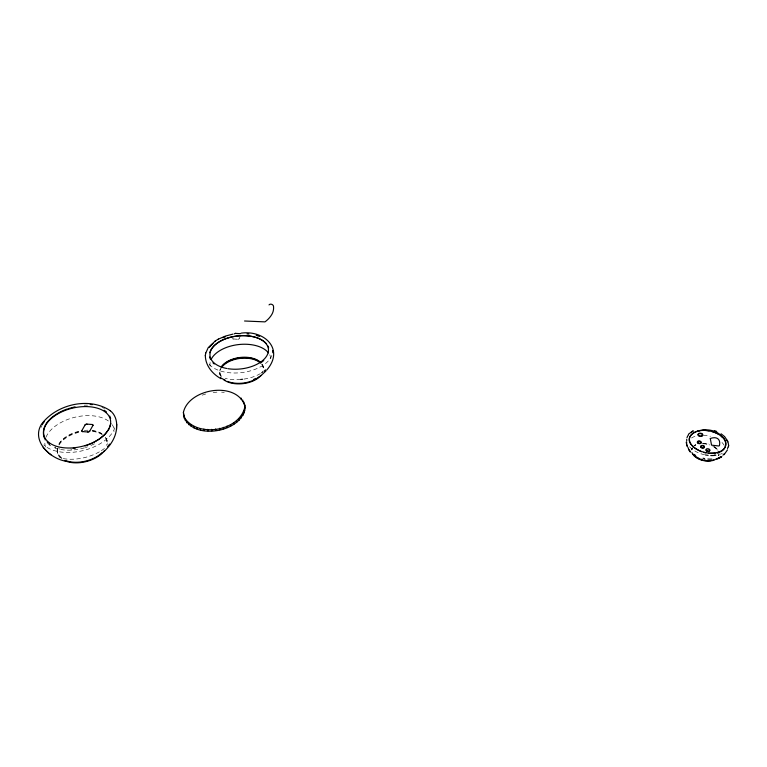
<?xml version="1.0" encoding="UTF-8"?>
<svg xmlns="http://www.w3.org/2000/svg" width="767" height="767" viewBox="0 0 767 767"><rect width="100%" height="100%" fill="white"/><g stroke="black" fill="none" stroke-linecap="round" stroke-linejoin="round"><path stroke-width="0.58" stroke-dasharray="3.83 2.88" d="M691.834 448.973L691.776 449.27A13.873 8.37 11.9 0 1 692.16 448.292M219.87 370.49L220.024 369.962M239.151 338.63L239.064 338.822A1.112 0.614 -6.5 0 1 237.962 339.273L237.626 339.254M239.083 338.793L240.407 335.745M94.456 443.834L89.576 446.078M85.425 447.545L87.524 446.845M202.181 395.158L205.738 393.989M84.37 447.89C74.063 450.747 62.511 451.495 52.578 446.893M213.168 392.464L216.936 392.138M233.369 338.985L232.89 338.928A1.112 0.614 -6.6 0 1 232.382 338.496M233.082 338.966L237.914 339.273M221.577 392.148L224.3 392.34M47.573 443.403L51.667 446.356M262.659 365.36L262.381 364.891A21.773 12.56 -6.8 0 1 263.177 367.939M49.404 443.7L49.845 445.282M57.304 452.233L57.458 452.789M55.291 446.624L55.732 448.216M58.81 447.612L59.241 449.213M70.938 448.532L71.36 450.124M106.881 440.162L107.016 440.718M219.822 373.702L219.899 374.229M718.804 454.802A13.729 8.284 11.9 0 1 718.449 455.79M691.863 449.721A13.729 8.284 11.9 0 1 692.419 447.727M694.729 445.253A13.729 8.284 11.9 0 1 695.851 444.62M701.594 443.268A13.729 8.284 11.9 0 1 708.267 443.997M714.25 446.624A13.729 8.284 11.9 0 1 718.085 450.545M722.313 453.364A21.035 12.56 11.6 0 1 720.347 454.198M704.614 454.773A21.035 12.56 11.6 0 1 688.862 445.771M691.661 450.008A13.873 8.37 11.9 0 1 692.217 447.986M693.589 446.231A13.873 8.37 11.9 0 1 695.679 444.841M703.147 443.46A13.873 8.37 11.9 0 1 709.868 444.716M714.278 446.873A13.873 8.37 11.9 0 1 718.161 450.843M719.024 454.093A13.873 8.37 11.9 0 1 718.88 455.138L718.813 455.435A13.873 8.37 11.9 0 0 718.957 454.39M691.489 438.015A19.252 11.553 11.8 0 1 696.781 435.848M703.377 435.244A19.252 11.553 11.8 0 1 710.405 436.27M721.968 442.492A19.252 11.553 11.8 0 1 724.192 445.368M694.49 445.79A13.873 8.37 11.9 0 1 695.621 445.148M703.09 443.767A13.873 8.37 11.9 0 1 709.801 445.013M712.85 446.356A13.873 8.37 11.9 0 1 718.094 451.14M263.119 371.842A30.603 17.468 -6.7 0 1 261.307 373.059M260.349 373.634A30.603 17.468 -6.7 0 1 242.631 379.272M240.675 379.473A30.603 17.468 -6.7 0 1 225.105 378.332M210.139 366.262A30.603 17.468 -6.7 0 1 210.263 361.842M269.696 354.795A30.603 17.468 -6.7 0 1 270.866 359.023M271.901 355.409A33.518 18.935 -6.7 0 1 241.663 372.599A33.518 18.935 -6.7 0 1 208.125 362.983M262.621 371.132A21.773 12.56 -6.8 0 1 261.835 372.724M221.289 376.118A21.773 12.56 -6.8 0 1 220.56 368.371M221.145 376.712A22.003 12.703 -6.8 0 1 220.417 368.879M261.758 363.932A22.003 12.703 -6.8 0 1 263.464 368.448L263.522 368.975A21.994 12.703 -6.8 0 0 261.815 364.45M220.388 375.772A21.994 12.703 -6.8 0 1 220.484 369.406M104.465 448.465A35.512 20.747 -13.5 0 1 100.256 451.312M99.346 451.84A35.512 20.747 -13.5 0 1 61.207 458.225M45.531 446.96A35.512 20.747 -13.5 0 1 45.148 439.932M46.01 437.19A35.512 20.747 -13.5 0 1 74.926 417.238A35.512 20.747 -13.5 0 1 109.662 421.984M112.183 424.726A35.512 20.747 -13.5 0 1 114.532 431.188M114.82 427.804A38.935 22.511 -13.3 0 1 82.846 450.651A38.935 22.511 -13.3 0 1 43.777 444.898M40.977 427.497A38.935 22.511 -13.3 0 1 42.07 425.532M84.13 405.197A38.935 22.511 -13.3 0 1 87.553 405.129M101.944 407.421A38.935 22.511 -13.3 0 1 104.542 408.447M106.191 438.408A25.512 15.072 -13.7 0 1 107.092 443.959M61.964 458.676A25.512 15.072 -13.7 0 1 57.314 448.369L57.429 447.784A25.253 14.909 -13.7 0 0 62.031 457.976M58.886 444.4A25.512 15.072 -13.7 0 1 80.305 431.428M92.356 430.833A25.512 15.072 -13.7 0 1 103.727 435.292M105.808 437.928A25.253 14.909 -13.7 0 1 106.22 445.378M58.982 443.863A25.253 14.909 -13.7 0 1 80.18 431.025M84.255 430.412A25.253 14.909 -13.7 0 1 88.272 430.21M92.117 430.44A25.253 14.909 -13.7 0 1 101.647 433.556M105.271 437.324A25.503 15.072 -13.7 0 1 107.227 444.515M60.401 457.861A25.503 15.072 -13.7 0 1 57.467 448.925M59.04 444.956A25.503 15.072 -13.7 0 1 80.439 431.974M92.491 431.39A25.503 15.072 -13.7 0 1 102.126 434.544"/><path stroke-width="1.15" d="M103.708 451.753C110.716 445.483 116.325 436.778 116.603 427.161M116.622 426.644C117.102 420.671 115.021 414.314 110.132 410.585M116.526 429.53L116.709 424.237M184.32 418.561L184.061 417.085C197.033 438.417 239.783 431.313 244.894 406.788C244.098 433.806 186.285 442.252 183.418 412.339C188.682 388.418 236.802 380.576 244.836 405.896L243.916 402.157M728.631 445.474L727.979 441.6L724.652 436.663M728.449 446.883L728.65 445.272M221.088 378.754C212.584 374.114 205.307 365.533 205.345 355.447M205.652 353.328L208.221 347.624L215.412 340.884M205.297 355.792L205.7 353.002M714.882 454.074L715.065 453.22L708.257 453.355M722.677 437.42C709.485 419.693 669.112 436.624 701.383 451.705M718.861 453.086L719.053 452.242C726.061 450.699 728.295 441.476 722.6 437.017M92.884 425.522L93.037 425.148A1.361 0.786 -12.8 0 0 92.539 424.573L91.982 424.496M81.868 430.555L81.705 430.949A1.371 0.796 -13.2 0 0 82.203 431.533L82.759 431.61M110.899 423.566L109.029 428.945L105.117 434.227M234.395 333.856L234.491 333.741A1.103 0.604 -6.5 0 1 235.335 333.396L235.833 333.396M87.764 431.974L88.157 432.003A1.371 0.796 -13.1 0 0 89.576 431.399L89.729 431.14M85.07 424.956L85.338 424.582A1.361 0.786 -13 0 1 86.431 424.122L87.016 424.132M727.49 449.855L724.115 454.668M89.605 431.361L92.999 425.311M81.743 430.776L85.195 424.736M42.195 424.554L44.265 421.687M109.662 444.083L107.601 446.653M266.705 370.097C284.883 349.273 264.318 329.762 241.068 333.166M209.372 347.269L210.58 345.773M688.363 434.275L693.052 430.766M265.957 370.969L260.55 376.012M104.456 434.86L99.394 439.098L93.123 442.732M210.733 345.62L212.967 343.501M720.664 457.314L721.843 456.566M218.259 339.187L225.316 336.109L233.015 334.096M215.22 340.999L218.422 339.081M716.742 458.819L719.494 457.525M720.424 456.979L721.018 456.624L718.947 457.841M716.905 459.193L719.705 457.87M719.149 458.196L721.268 456.959M691.403 432.128L693.205 431.131M89.173 444.486L92.184 443.221M66.902 409.099C55.723 413.154 40.593 422.703 43.834 436.576M222.881 337.739L225.536 336.723M85.022 445.953L88.176 444.908M67.908 408.782L75.08 406.826M717.135 452.818L719.053 452.242M73.105 448.331L75.281 448.129M244.548 320.999L264.979 321.872A36.758 29.338 25.2 0 0 271.815 314.47A19.789 15.829 24 0 0 273.531 306.407A2.502 2.013 23 0 0 271.662 304.317A2.502 2.013 23 0 0 269.025 304.921M247.003 333.894L248.939 334.009M235.555 333.377L240.349 333.674M90.209 404.477L92.347 404.631M86.69 424.103L92.318 424.515M82.424 431.581L88.1 432.003M703.627 452.405L705.928 452.942M65.511 461.159C49.558 458.33 31.198 440.622 41.523 424.17C56.576 404.209 89.202 396.491 110.41 410.786M256.207 335.323L259.649 336.416M714.365 430.546L716.714 431.457M220.512 377.632L221.414 378.179M721.066 433.777L724.547 436.557M104.159 410.182L106.479 411.927M48.551 452.866L45.167 449.577M49.222 453.402L50.977 454.821M47.123 441.821L49.404 443.7M721.229 436.126L722.533 437.295M43.125 447.238L44.726 449.088M690.147 451.255L690.559 451.763M690.223 452.003L688.507 449.481M688.871 449.289L689.773 450.728M726.742 440.009L727.624 441.878M44.074 437.391L45.339 439.702M109.758 416.088L110.659 418.456M687.079 444.946L687.366 446.106M686.973 446.221L686.216 442.137M186.63 421.399L186.889 422.876M185.115 419.309L185.374 420.795M183.418 412.339L183.754 416.222L183.495 414.746M188.605 423.298L188.864 424.784M190.993 424.995L191.251 426.481M193.773 426.442L194.022 427.928M196.889 427.631L197.138 429.117M200.283 428.523L200.532 430.009M203.917 429.117L204.166 430.603M207.723 429.386L207.962 430.881M211.634 429.347L211.865 430.833M215.585 428.983L215.815 430.469M219.515 428.302L219.736 429.788M223.35 427.324L223.571 428.811M227.022 426.068L227.243 427.555M230.483 424.544L230.694 426.03M233.676 422.79L233.877 424.276M236.543 420.824L236.744 422.31M239.036 418.696L239.227 420.182M241.116 416.433L241.317 417.91M241.106 398.035L241.298 399.502M242.765 414.065L242.966 415.551M244.663 409.204L244.855 410.681M242.727 400.019L242.918 401.486M243.954 411.649L244.146 413.125M244.644 404.43L245.085 408.265M686.628 442.128L686.714 443.355M272.697 350.596L272.755 352.762M723.971 453.987A19.252 11.553 11.8 0 1 722.917 455.176M711.814 459.126A19.252 11.553 11.8 0 1 707.855 459.059M704.633 458.608A19.252 11.553 11.8 0 1 703.042 458.263M695.659 455.425A19.252 11.553 11.8 0 1 693.771 454.256M688.507 448.695A19.252 11.553 11.8 0 1 687.865 447.199M713.799 459.912A13.873 8.37 11.9 0 1 712.37 460.334M710.827 460.622A13.873 8.37 11.9 0 1 696.235 457.266M695.017 456.346A13.873 8.37 11.9 0 1 693.1 454.323M705.841 460.277A13.729 8.284 11.9 0 1 704.125 460.018M702.428 459.625A13.729 8.284 11.9 0 1 700.779 459.107M699.207 458.474A13.729 8.284 11.9 0 1 696.388 456.911M728.008 446.988A21.035 12.56 11.6 0 1 727.48 448.494M715.832 455.272A21.035 12.56 11.6 0 1 710.76 455.531M708.133 455.349A21.035 12.56 11.6 0 1 705.487 454.946M686.762 440.9A21.035 12.56 11.6 0 1 686.714 439.299M686.983 437.756A21.035 12.56 11.6 0 1 688.469 434.918M719.034 452.367A18.753 11.189 11.6 0 1 717.107 452.933M698.123 430.987A18.753 11.189 11.6 0 1 700.166 430.613M702.323 430.421A18.753 11.189 11.6 0 1 709.13 430.891M711.402 431.39A18.753 11.189 11.6 0 1 717.73 433.844M716.157 459.002A13.873 8.37 11.9 0 1 702.304 460.325A13.873 8.37 11.9 0 1 691.901 452.463M701.335 433.825A2.339 1.409 6.6 0 1 701.872 436.231A2.339 1.409 6.6 0 1 698.114 435.253A2.339 1.409 6.6 0 1 700.75 433.671M699.983 441.543A1.86 1.131 6.7 0 1 700.731 443.288A1.86 1.131 6.7 0 1 697.912 443.23A1.86 1.131 6.7 0 1 698.143 441.514M698.574 441.408A1.86 1.131 6.7 0 1 699.523 441.428M703.751 446.221A1.87 1.141 7 0 1 703.368 448.11A1.87 1.141 7 0 1 700.702 446.883A1.87 1.141 7 0 1 703.339 446.03M709.091 449.548A1.879 1.15 7.3 0 1 709.245 451.264A1.879 1.15 7.3 0 1 706.484 450.996A1.879 1.15 7.3 0 1 706.81 449.328M259.553 376.338A22.003 12.703 -6.8 0 1 227.578 381.41M225.556 380.461A22.003 12.703 -6.8 0 1 223.791 379.349M221.28 367.297A22.003 12.703 -6.8 0 1 240.071 357.873A22.003 12.703 -6.8 0 1 260.55 362.599M226.696 368.467A29.395 16.577 -6.6 0 1 222.219 340.212A29.395 16.577 -6.6 0 1 268.287 348.295A29.395 16.577 -6.6 0 1 227.837 368.668M265.507 369.895A30.603 17.468 -6.7 0 1 263.953 371.209M242.631 379.272A30.603 17.468 -6.7 0 1 240.675 379.473M211.04 359.627A30.603 17.468 -6.7 0 1 238.355 344.594A30.603 17.468 -6.7 0 1 268.431 352.839M255.632 378.409A21.773 12.56 -6.8 0 1 253.426 379.55M221.423 366.799A21.773 12.56 -6.8 0 1 240.023 357.48A21.773 12.56 -6.8 0 1 260.291 362.158M263.743 360.471A29.894 16.864 -6.6 0 1 261.403 362.35M214.271 363.97A29.894 16.864 -6.6 0 1 212.986 362.829M210.311 359.033A29.894 16.864 -6.6 0 1 209.669 356.971M209.794 352.715A29.894 16.864 -6.6 0 1 235.402 336.291A29.894 16.864 -6.6 0 1 266.638 344M267.865 345.888A29.894 16.864 -6.6 0 1 268.661 347.892M261.048 375.37A21.994 12.703 -6.8 0 1 241.806 383.759A21.994 12.703 -6.8 0 1 222.392 378.62M221.356 367.815A21.994 12.703 -6.8 0 1 240.138 358.39A21.994 12.703 -6.8 0 1 260.607 363.127M102.289 452.444A25.512 15.072 -13.7 0 1 66.355 460.823M104.638 450.459A25.503 15.072 -13.7 0 1 64.917 460.766M710.29 438.532L711.546 445.138L718.545 445.963A1.352 0.805 12 0 0 719.513 445.349C720.865 438.408 715.975 436.327 710.29 438.532M696.378 449.078A18.437 10.997 11.6 0 0 725.611 445.685A18.437 10.997 11.6 0 0 700.789 430.546A18.437 10.997 11.6 0 0 696.378 449.078M698.929 435.57A2.339 1.409 6.6 0 0 702.706 434.994A2.339 1.409 6.6 0 0 699.6 433.202A2.339 1.409 6.6 0 0 698.929 435.57M698.085 442.856A1.86 1.131 6.7 0 0 701.086 442.396A1.86 1.131 6.7 0 0 698.622 440.958A1.86 1.131 6.7 0 0 698.085 442.856M701.431 447.362A1.87 1.141 7 0 0 704.461 446.893A1.87 1.141 7 0 0 701.968 445.435A1.87 1.141 7 0 0 701.431 447.362M706.771 450.699A1.879 1.15 7.3 0 0 709.801 450.239A1.879 1.15 7.3 0 0 707.299 448.772A1.879 1.15 7.3 0 0 706.771 450.699M61.437 447.458A34.141 19.712 -13.3 0 0 110.64 421.38A34.141 19.712 -13.3 0 0 59.308 413.058A34.141 19.712 -13.3 0 0 61.437 447.458"/></g></svg>
